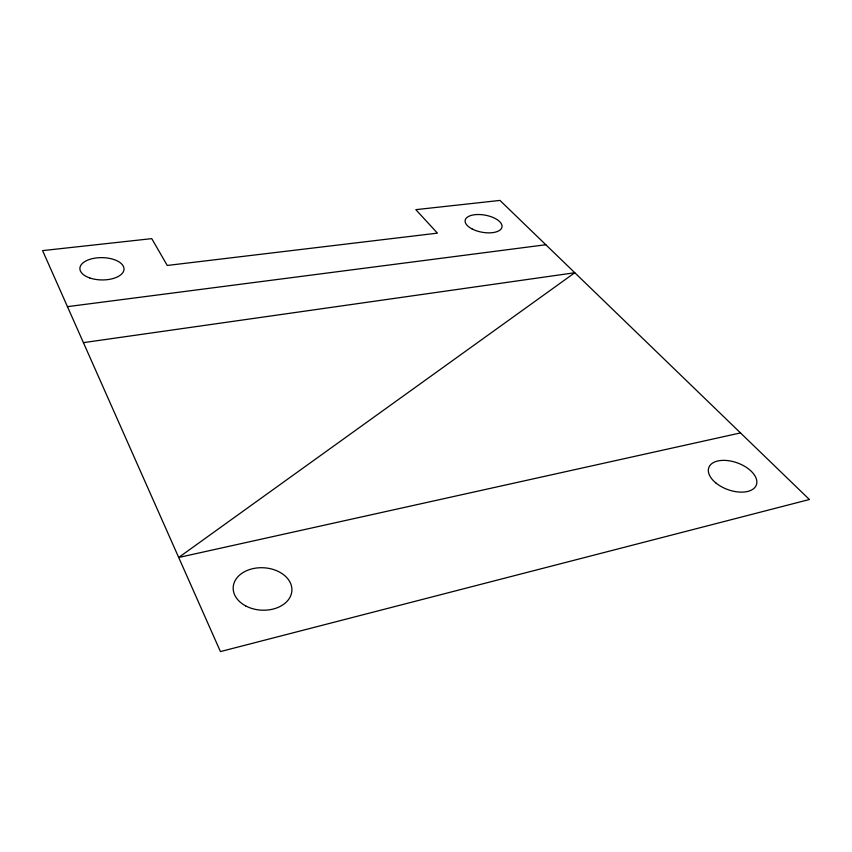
<?xml version="1.0" encoding="UTF-8"?>
<svg xmlns="http://www.w3.org/2000/svg" width="852" height="852" viewBox="0 0 852 852"><rect width="100%" height="100%" fill="white"/><g stroke="black" fill="none" stroke-linecap="round" stroke-linejoin="round"><path stroke-width="1.28" d="M740.494 432.912L178.696 557.474L574.791 272.736L83.411 342.642M67.457 306.656L545.823 244.737M809.4 499.506L220.434 651.578L42.6 250.616L151.752 238.635L167.258 265.462L437.438 233.139L415.829 209.656L499.964 200.422L809.4 499.506M245.727 605.932A29.394 21.225 3.2 0 0 291.81 591.565A29.394 21.225 3.2 0 0 250.105 569.392A29.394 21.225 3.2 0 0 245.727 605.932M715.914 482.988A25.304 14.175 20 0 0 756.193 485.363A25.304 14.175 20 0 0 725.67 460.421A25.304 14.175 20 0 0 715.914 482.988M472.178 228.996A18.701 8.68 10.3 0 0 501.86 227.537A18.701 8.68 10.3 0 0 476.715 214.555A18.701 8.68 10.3 0 0 472.178 228.996M89.737 277.944A22.067 11.151 0.8 0 0 123.977 269.733A22.067 11.151 0.8 0 0 92.165 258.688A22.067 11.151 0.8 0 0 89.737 277.944"/></g></svg>
